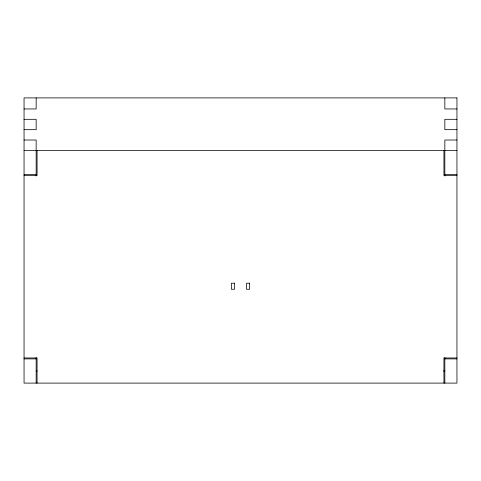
<?xml version="1.0" encoding="UTF-8"?>
<svg xmlns="http://www.w3.org/2000/svg" width="481" height="481" viewBox="0 0 481 481"><rect width="100%" height="100%" fill="white"/><g stroke="black" fill="none" stroke-linecap="round" stroke-linejoin="round"><path stroke-width="0.72" d="M24.05 108.959L36.159 108.959L36.159 97.896M456.95 108.959L444.841 108.959L444.841 97.896M24.05 119.312L36.159 119.312L36.159 129.666L24.05 129.666M456.95 119.312L444.841 119.312L444.841 129.666L456.95 129.666M24.05 140.019L36.159 140.019L36.159 176.016M456.95 140.019L444.841 140.019L444.841 176.016M24.05 150.379L456.95 150.379M24.05 174.597L36.159 174.597M444.841 174.597L456.95 174.597M24.05 175.505L37.067 175.505L37.067 150.379M456.95 175.505L443.933 175.505L443.933 150.379M24.05 357.978L37.067 357.978L37.067 383.104M456.95 357.978L443.933 357.978L443.933 383.104M24.05 358.886L36.159 358.886M444.841 358.886L456.95 358.886M36.159 370.995L37.067 370.995M443.416 370.995L444.841 370.995M444.841 357.461L444.841 383.104M36.159 357.461L36.159 383.104M456.95 97.896L24.05 97.896L24.05 383.104L456.95 383.104L456.95 97.896M234.445 283.207L231.421 283.207L231.421 289.261L234.445 289.261L234.445 283.207M249.579 283.207L246.555 283.207L246.555 289.261L249.579 289.261L249.579 283.207"/></g></svg>
